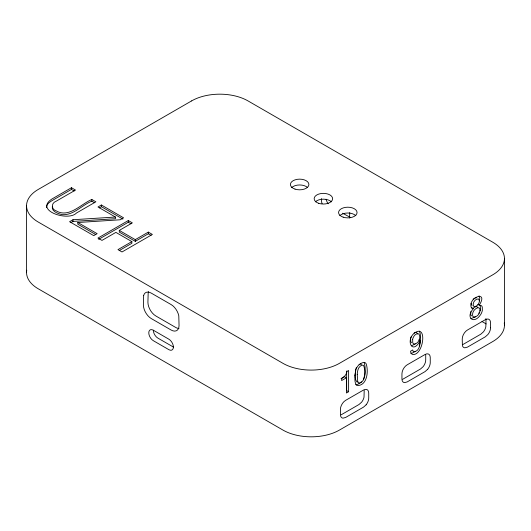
<?xml version="1.0" encoding="UTF-8"?>
<svg xmlns="http://www.w3.org/2000/svg" width="531" height="531" viewBox="0 0 531 531"><rect width="100%" height="100%" fill="white"/><g stroke="black" fill="none" stroke-linecap="round" stroke-linejoin="round"><path stroke-width="0.8" d="M349.737 212.526L349.551 217.989M364.193 390.424L364.02 397.148A7.374 4.261 -60 0 1 361.584 402.206L358.983 404.516L341.101 414.844M46.502 207.621C46.323 204.243 49.562 202.185 52.071 200.599L71.459 189.408L74.154 190.961M410.622 338.811L410.768 341.659L411.518 342.668M479.599 299.763L479.772 298.289L479.062 295.787M470.791 311.617L470.765 315.016L471.594 315.839M355.73 369.443C355.398 373.426 354.117 378.59 356.859 381.902L357.788 382.035M52.323 206.532C51.394 211.597 58.324 213.754 62.187 214.65C73.55 215.52 81.973 205.039 91.823 201.169L94.518 202.723M419.802 343.809C420.572 339.674 421.11 335.101 419.404 331.132M410.689 338.147L411.1 336.84M419.205 345.9L419.649 344.553M355.943 368.793L356.374 367.492M363.45 379.008C365.574 373.997 365.713 368.056 364.246 362.846M420.194 340.623C412.182 355.936 405.193 339.541 414.903 332.731C427.993 323.943 423.054 356.971 412.262 354.336L411.06 353.327L410.523 351.237L412.726 349.962L413.065 351.144L413.815 351.728C419.145 351.655 420.2 344.765 420.247 340.656L418.879 339.867M479.208 305.292C489.224 289.448 466.829 297.672 471.482 308.007L473.347 308.677C465.09 317.664 473.957 324.985 480.701 314.505A7.315 4.221 -60 0 0 482.354 310.243L482.274 307.004L481.67 305.836L477.893 304.535M361.498 381.869L357.708 384.404L355.644 384.696M472.862 308.305L475.849 306.619L477.05 306.772L477.867 307.575M473.108 299.172L475.584 297.738L476.572 297.785M415.262 343.929L411.479 345.787M415.68 351.243L412.01 353.208L410.861 353.201M475.637 316.708L470.878 318.673M71.459 187.728L52.071 198.919C33.725 210.634 68.353 221.799 76.477 213.011L95.865 201.813L91.823 199.483C81.064 203.937 68.99 218.347 56.24 210.9C50.989 209.28 51.168 202.895 56.113 201.249L75.502 190.058L71.459 187.728L71.459 189.408M70.948 222.595L72.993 221.42L115.419 218.719L115.419 217.033L72.993 219.734L69.588 221.699L93.741 235.638L97.14 233.68L77.798 222.509L77.798 224.188L95.706 234.529M77.798 222.509L120.185 219.781L123.584 217.823L101.394 205.006L97.989 206.971L115.419 217.033M99.35 207.867L101.394 206.692L122.867 219.091M151.023 235.346L148.328 233.786L135.279 241.326L119.289 232.093L119.289 230.414L132.345 222.874L128.303 220.544L97.95 238.074L101.985 240.404L115.891 232.379L131.874 241.605L131.874 243.291L119.362 250.513M98.653 239.348L128.303 222.23L130.998 223.783M131.874 241.605L117.975 249.63L122.011 251.966L152.37 234.436L148.328 232.107L135.279 239.64L119.289 230.414M341.028 378.616L344.44 376.645L346.411 377.787L346.411 392.993L348.615 391.725L348.615 370.499L346.929 371.474C346.544 374.554 344.267 377.03 341.639 378.503L341.639 380.541L346.411 377.787M402.631 379.32L420.512 368.992L423.114 366.682A7.374 4.261 -60 0 0 425.716 359.965L425.723 354.907M462.913 344.513L480.794 334.191L483.402 331.875A7.374 4.261 -60 0 0 485.832 326.817L486.004 320.1A7.374 4.261 -60 0 0 485.825 318.64M414.094 333.03L415.727 332.479L416.908 332.857L417.638 333.986M359.036 364.452L360.615 363.954L361.691 364.425M350.52 217.511L342.601 213.21M471.375 307.535L473.347 308.677M482.015 321.534L486.217 323.956M348.615 391.725L346.643 390.584L346.643 370.99M153.32 330.216L168.865 339.196A6.412 3.704 60 0 1 173.398 347.048A6.412 3.704 60 0 1 168.865 349.67L153.32 340.69A6.412 3.704 60 0 1 148.78 332.837A6.412 3.704 60 0 1 153.32 330.216A6.412 3.704 60 0 0 157.846 338.074L173.398 347.048M472.099 305.385L471.402 304.721L471.143 303.36M480.296 305.863L480.382 309.102A7.315 4.221 -60 0 1 480.017 310.602M321.414 198.594L321.594 201.846A7.374 4.255 60 0 0 322.111 203.605M504.45 258.511L504.45 325.257M490.538 327.773L490.538 322.715A7.374 4.261 -60 0 0 485.321 319.702L467.439 330.03A7.374 4.261 -60 0 0 462.229 339.063L462.408 345.575A7.374 4.261 -60 0 0 464.837 347.825L467.446 347.128L485.327 336.807L487.929 334.49A7.374 4.281 -59.8 0 0 490.551 327.76M148.328 232.107L148.328 233.786M135.279 239.64L135.279 241.326M128.303 220.544L128.303 222.23M101.394 205.006L101.394 206.692M91.823 199.483L91.823 201.169M72.993 219.734L72.993 221.42M26.55 205.743L26.55 272.489M315.381 201.846A9.246 5.343 0 0 1 331.404 201.846M291.638 187.629A9.246 5.343 0 0 1 307.655 187.629M504.258 322.994A39.944 23.059 0 0 1 492.748 341.559L339.442 430.07A39.944 23.059 0 0 1 282.957 430.07L38.252 288.798A39.944 23.059 0 0 1 26.742 270.226M339.794 215.679A9.246 5.343 0 0 1 355.816 215.679M479.453 312.029A7.315 4.221 -60 0 1 478.723 313.37M179.007 328.49A11.224 6.478 60 0 1 175.648 327.415L155.849 315.978A11.224 6.478 60 0 1 147.91 302.232L148.182 292.893A11.224 6.478 60 0 1 148.653 291.665M328.171 203.785A7.374 4.241 60.1 0 1 326.134 199.238M357.237 374.574L357.702 381.49L358.83 383.043L359.766 383.176C366.158 380.415 365.58 371.076 363.662 365.567L362.587 365.096C358.372 365.793 357.27 370.95 357.237 374.574M354.94 375.231C355.06 378.656 354.23 382.858 356.859 385.559C367.12 386.03 368.7 371.521 366.217 363.987A6.857 3.963 -60 0 0 363.456 362.407L361.007 363.343L358.558 365.235A6.857 3.963 -60 0 0 355.797 370.007L354.94 375.231M143.649 295.508L143.377 304.847A11.224 6.478 60 0 0 151.315 318.593L171.121 330.03A11.224 6.478 60 0 0 179.053 325.45L178.788 315.792A11.224 6.478 60 0 0 171.121 304.575L151.315 293.145A11.224 6.478 60 0 0 143.649 295.508M412.66 339.282L412.74 342.8L413.49 343.803L414.631 344.148C418.66 343.205 421.315 337.504 418.886 333.999L417.705 333.621C414.943 334.032 413.211 336.747 412.66 339.282M479.413 300.865C479.374 303.646 477.044 306.752 474.077 306.52L473.373 305.863C472.364 302.716 475.218 298.734 478.544 298.926L479.413 300.865M480.143 310.144C479.997 313.244 477.84 316.204 474.82 317.073L473.566 316.974L472.743 316.157C471.74 312.62 474.375 308.69 477.82 307.754L479.028 307.914L479.845 308.717L480.143 310.144M366.118 404.821L363.509 407.131L345.628 417.459L343.026 418.156A7.374 4.261 -60 0 1 340.59 415.899L340.411 409.388A7.374 4.261 -60 0 1 345.628 400.354L363.509 390.033A7.374 4.261 -60 0 1 368.726 393.046L368.726 398.097A7.374 4.261 -60 0 1 366.111 404.814M427.641 369.297L425.039 371.607L407.158 381.935L404.556 382.632A7.374 4.261 -60 0 1 401.947 378.922L401.94 373.864A7.374 4.261 -60 0 1 407.158 364.83L425.039 354.509A7.374 4.261 -60 0 1 430.249 357.522L430.256 362.573A7.374 4.281 -59.9 0 1 427.647 369.304M191.558 100.93L38.252 189.441A39.944 23.059 0 0 0 38.252 222.051L282.957 363.33A39.944 23.059 0 0 0 339.442 363.33L492.748 274.819A39.944 23.059 0 0 0 492.748 242.202L248.043 100.93A39.944 23.059 0 0 0 191.558 100.93M295.024 189.109A9.246 5.343 0 0 0 308.896 184.489A9.246 5.343 0 0 0 295.024 179.863A9.246 5.343 0 0 0 295.024 189.109M318.766 203.327A9.246 5.343 0 0 0 332.638 198.707A9.246 5.343 0 0 0 318.766 194.08A9.246 5.343 0 0 0 318.766 203.327M343.179 217.159A9.246 5.343 0 0 0 357.058 212.539A9.246 5.343 0 0 0 343.179 207.913A9.246 5.343 0 0 0 343.179 217.159"/></g></svg>
